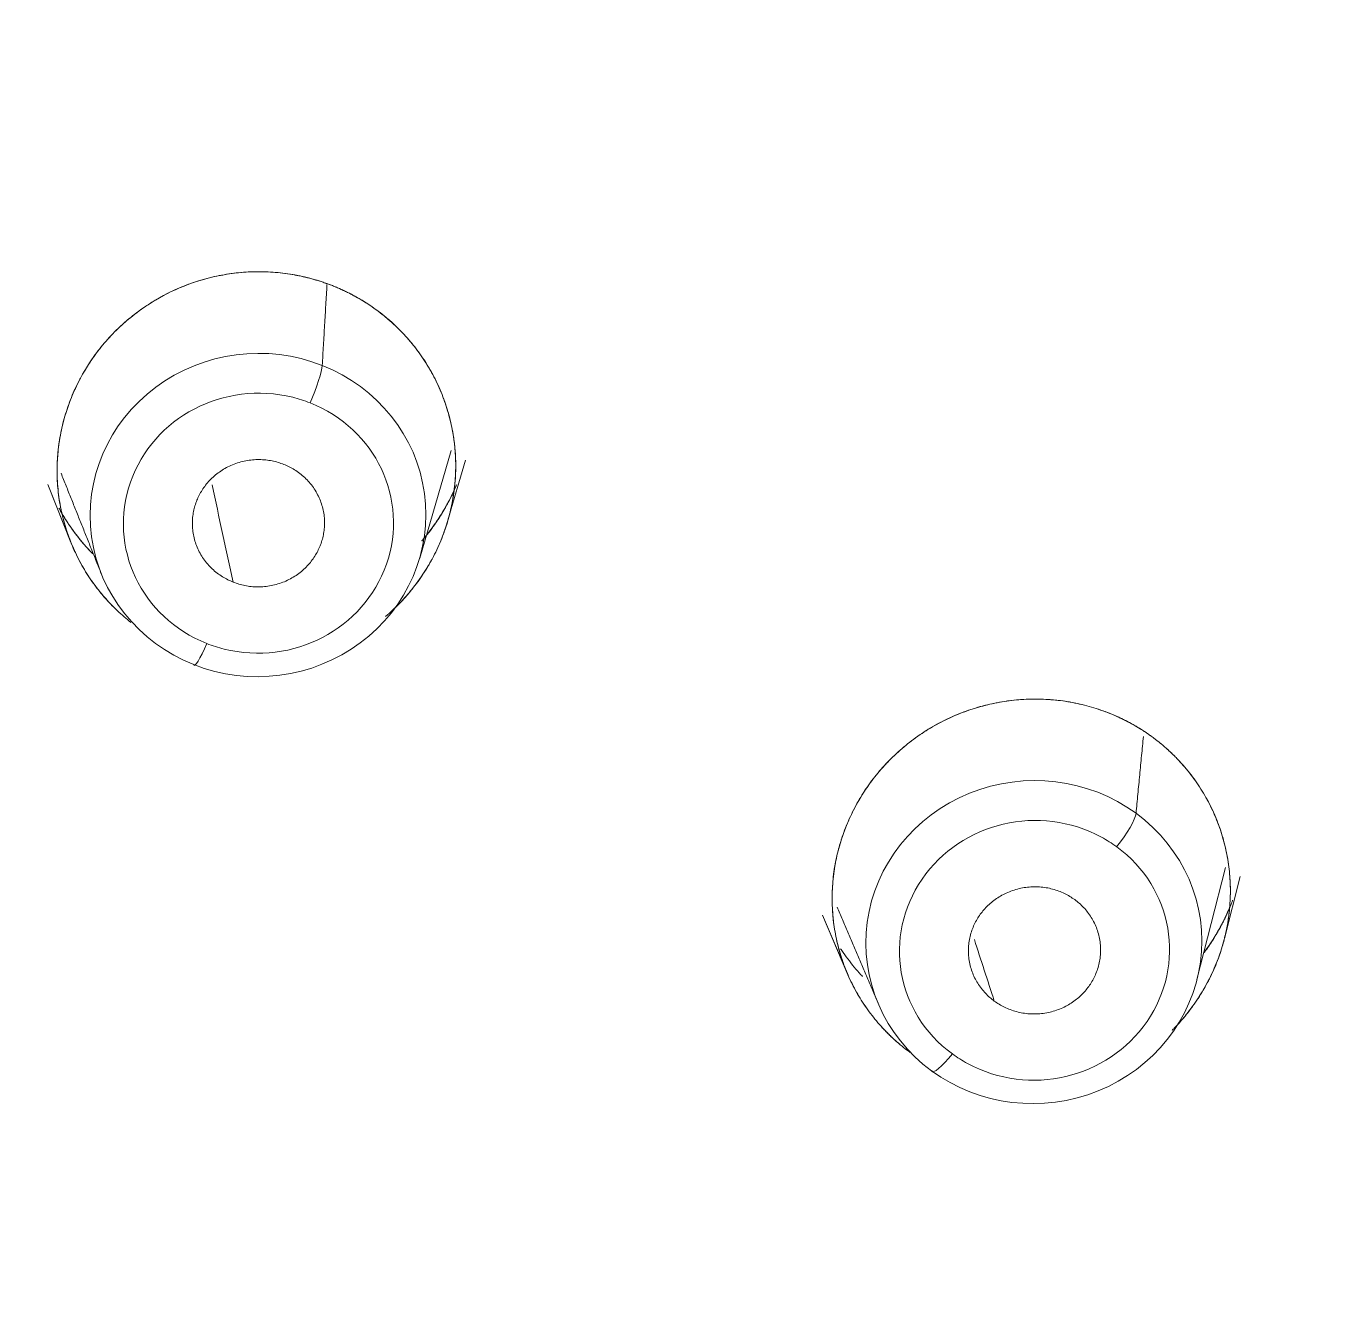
# Model space of a CAD drawing. Extents: x 5217 to 6345, y 0 to 827.
# Drawn here: x 5767.06 to 5778.92, y 513.73 to 525.26 of the extents above; entities that cross this region are included whole.
import ezdxf

# ---------------------------------------------------------------- set-up
doc = ezdxf.new("R2010")
doc.units = 0
doc.header["$LTSCALE"] = 30
doc.header["$MEASUREMENT"] = 0
doc.linetypes.add('HIDDEN2', pattern=[4.7625, 3.175, -1.5875])
doc.layers.add('1', color=7, linetype='CONTINUOUS')
doc.layers.add('2', color=1, linetype='HIDDEN2')

msp = doc.modelspace()

# ---------------------------------------------------------------- linework, layer by layer
at = {"layer": '1', "color": 7, "linetype": 'Continuous', "lineweight": 18}
for p, q in [((5770.627, 520.433), (5770.911, 521.409)), ((5770.883, 520.775), (5771.041, 521.322)), ((5770.883, 520.775), (5771.041, 521.322)), ((5767.251, 521.099), (5767.462, 520.574)), ((5767.251, 521.099), (5767.47, 520.554)), ((5777.679, 516.607), (5777.937, 517.625)), ((5777.928, 516.978), (5778.071, 517.543)), ((5777.928, 516.978), (5778.071, 517.543)), ((5774.281, 517.191), (5774.511, 516.65)), ((5774.281, 517.191), (5774.507, 516.662))]:
    msp.add_line(p, q, dxfattribs=at)
for centre, major_axis, ratio, start_param, end_param in [((5757.244, 496.519), (-59.628, 0), 0.953717, 3.141593, 6.283185), ((5757.244, 496.519), (-59.628, 0), 0.953717, 3.141593, 6.274276), ((5769.159, 520.823), (-1.522, -0.075), 0.962832, 4.272275, 7.413868), ((5769.159, 520.823), (-1.522, -0.075), 0.962832, 1.130682, 4.272275), ((5776.199, 516.947), (-1.52, -0.118), 0.961462, 3.983804, 7.125397), ((5776.199, 516.947), (-1.52, -0.118), 0.961462, 0.842211, 3.983804)]:
    msp.add_ellipse(centre, major_axis=major_axis, ratio=ratio, start_param=start_param, end_param=end_param, dxfattribs=at)
at = {"layer": '1', "color": 7, "linetype": 'Continuous', "lineweight": 13}
for centre, major_axis, ratio, start_param, end_param in [((5769.628, 521.922), (0.11, 0.279), 0.115075, 4.463841, 5.946529), ((5769.163, 520.749), (-1.224, -0.061), 0.962832, 4.407824, 7.413868), ((5769.163, 520.749), (-1.224, -0.061), 0.962832, 4.272275, 4.407824), ((5769.163, 520.749), (-1.224, -0.061), 0.962832, 1.266232, 4.272275), ((5768.69, 519.738), (0.11, 0.279), 0.115075, 2.981153, 4.463841), ((5769.163, 520.749), (-1.224, -0.061), 0.962832, 1.130682, 1.266232), ((5776.205, 516.872), (-1.222, -0.095), 0.961462, 4.119353, 7.125397), ((5776.944, 517.893), (-0.177, -0.242), 0.183058, 1.360589, 2.843277), ((5776.205, 516.872), (-1.222, -0.095), 0.961462, 3.983804, 4.119353), ((5776.205, 516.872), (-1.222, -0.095), 0.961462, 0.977761, 3.983804), ((5775.453, 516.014), (0.177, 0.242), 0.183058, 3.019494, 4.502182), ((5776.205, 516.872), (-1.222, -0.095), 0.961462, 0.842211, 0.977761)]:
    msp.add_ellipse(centre, major_axis=major_axis, ratio=ratio, start_param=start_param, end_param=end_param, dxfattribs=at)
at = {"layer": '1', "color": 7, "linetype": 'Continuous', "lineweight": 18}
for points, knots in [([(5759.712, 439.668), (5760.292, 439.691), (5761.968, 439.78), (5764.735, 440.04), (5767.995, 440.52), (5771.222, 441.172), (5774.407, 441.992), (5777.54, 442.979), (5780.611, 444.129), (5783.61, 445.439), (5786.529, 446.905), (5789.359, 448.523), (5792.092, 450.287), (5794.718, 452.192), (5797.229, 454.232), (5799.619, 456.402), (5801.88, 458.694), (5804.005, 461.101), (5805.987, 463.617), (5807.821, 466.233), (5809.501, 468.942), (5811.021, 471.735), (5812.378, 474.604), (5813.566, 477.54), (5814.583, 480.534), (5815.426, 483.576), (5816.091, 486.659), (5816.577, 489.772), (5816.882, 492.905), (5817.005, 496.05), (5816.947, 499.196), (5816.706, 502.335), (5816.285, 505.456), (5815.684, 508.55), (5814.904, 511.608), (5813.949, 514.62), (5812.822, 517.578), (5811.525, 520.471), (5810.063, 523.292), (5808.44, 526.031), (5806.66, 528.681), (5804.731, 531.234), (5802.657, 533.681), (5800.444, 536.015), (5798.1, 538.229), (5795.631, 540.316), (5793.045, 542.27), (5790.35, 544.085), (5787.555, 545.755), (5784.667, 547.276), (5781.695, 548.643), (5778.649, 549.85), (5775.538, 550.896), (5772.371, 551.776), (5769.157, 552.489), (5765.908, 553.031), (5762.632, 553.401), (5759.34, 553.598), (5756.041, 553.622), (5752.746, 553.471), (5749.464, 553.148), (5746.207, 552.652), (5742.982, 551.986), (5739.802, 551.151), (5736.674, 550.149), (5733.609, 548.985), (5730.617, 547.661), (5727.705, 546.181), (5724.883, 544.551), (5722.16, 542.774), (5719.544, 540.857), (5717.043, 538.805), (5714.664, 536.624), (5712.415, 534.322), (5710.302, 531.904), (5708.333, 529.379), (5706.512, 526.755), (5704.847, 524.038), (5703.34, 521.238), (5701.998, 518.363), (5700.825, 515.422), (5699.823, 512.423), (5698.996, 509.377), (5698.347, 506.291), (5697.877, 503.176), (5697.588, 500.041), (5697.48, 496.896), (5697.555, 493.75), (5697.811, 490.612), (5698.249, 487.493), (5698.866, 484.402), (5699.661, 481.348), (5700.631, 478.34), (5701.774, 475.388), (5703.085, 472.5), (5704.562, 469.686), (5706.199, 466.954), (5707.991, 464.313), (5709.934, 461.769), (5712.021, 459.332), (5714.245, 457.008), (5716.601, 454.805), (5719.08, 452.73), (5721.676, 450.788), (5724.38, 448.985), (5727.184, 447.328), (5730.08, 445.82), (5733.058, 444.468), (5736.111, 443.274), (5739.227, 442.243), (5742.399, 441.377), (5745.616, 440.68), (5748.868, 440.153), (5751.926, 439.822), (5753.898, 439.702), (5754.776, 439.668)], [0, 0, 0, 0, 0.004702, 0.013606, 0.022511, 0.031416, 0.040321, 0.049226, 0.058131, 0.067035, 0.07594, 0.084844, 0.093748, 0.102652, 0.111556, 0.120459, 0.129362, 0.138265, 0.147168, 0.15607, 0.164972, 0.173874, 0.182775, 0.191676, 0.200577, 0.209478, 0.218378, 0.227279, 0.236179, 0.245079, 0.253978, 0.262878, 0.271778, 0.280678, 0.289578, 0.298478, 0.307379, 0.316279, 0.32518, 0.334081, 0.342982, 0.351884, 0.360785, 0.369687, 0.37859, 0.387493, 0.396396, 0.405299, 0.414202, 0.423106, 0.43201, 0.440914, 0.449818, 0.458723, 0.467628, 0.476532, 0.485437, 0.494342, 0.503247, 0.512152, 0.521057, 0.529962, 0.538867, 0.547772, 0.556677, 0.565582, 0.574486, 0.583391, 0.592295, 0.601199, 0.610103, 0.619007, 0.62791, 0.636813, 0.645716, 0.654619, 0.663521, 0.672423, 0.681325, 0.690226, 0.699127, 0.708028, 0.716929, 0.725829, 0.734729, 0.743629, 0.752529, 0.761429, 0.770329, 0.779229, 0.788129, 0.797029, 0.805929, 0.814829, 0.82373, 0.832631, 0.841532, 0.850433, 0.859334, 0.868236, 0.877138, 0.886041, 0.894944, 0.903847, 0.91275, 0.921653, 0.930557, 0.939461, 0.948365, 0.95727, 0.966174, 0.975079, 0.983983, 0.992888, 1, 1, 1, 1]), ([(5793.07, 451.033), (5793.622, 451.416), (5795.04, 452.443), (5797.228, 454.234), (5799.62, 456.401), (5801.88, 458.694), (5804.005, 461.101), (5805.987, 463.617), (5807.821, 466.233), (5809.501, 468.942), (5811.021, 471.735), (5812.378, 474.604), (5813.566, 477.54), (5814.583, 480.534), (5815.426, 483.576), (5816.091, 486.659), (5816.577, 489.772), (5816.882, 492.905), (5817.005, 496.05), (5816.947, 499.196), (5816.706, 502.335), (5816.285, 505.456), (5815.684, 508.55), (5814.904, 511.608), (5813.949, 514.62), (5812.822, 517.578), (5811.525, 520.471), (5810.063, 523.292), (5808.44, 526.031), (5806.66, 528.681), (5804.731, 531.234), (5802.657, 533.681), (5800.444, 536.015), (5798.1, 538.229), (5795.631, 540.316), (5793.045, 542.27), (5790.35, 544.085), (5787.555, 545.755), (5784.667, 547.276), (5781.695, 548.643), (5778.649, 549.85), (5775.538, 550.896), (5772.371, 551.776), (5769.157, 552.489), (5765.908, 553.031), (5762.632, 553.401), (5759.34, 553.598), (5756.041, 553.622), (5752.746, 553.471), (5749.464, 553.148), (5746.207, 552.652), (5742.982, 551.986), (5739.802, 551.151), (5736.674, 550.149), (5733.609, 548.985), (5730.617, 547.661), (5727.705, 546.181), (5724.883, 544.551), (5722.16, 542.774), (5719.544, 540.857), (5717.043, 538.805), (5714.664, 536.624), (5712.415, 534.322), (5710.302, 531.904), (5708.333, 529.379), (5706.512, 526.755), (5704.847, 524.038), (5703.34, 521.238), (5701.998, 518.363), (5700.825, 515.422), (5699.823, 512.423), (5698.996, 509.377), (5698.347, 506.291), (5697.877, 503.176), (5697.588, 500.041), (5697.48, 496.896), (5697.555, 493.75), (5697.811, 490.612), (5698.249, 487.493), (5698.866, 484.402), (5699.661, 481.348), (5700.631, 478.34), (5701.774, 475.388), (5703.085, 472.5), (5704.562, 469.686), (5706.199, 466.954), (5707.991, 464.313), (5709.934, 461.769), (5712.021, 459.332), (5714.246, 457.009), (5716.6, 454.804), (5719.085, 452.736), (5720.978, 451.284), (5722.066, 450.56), (5722.254, 450.437)], [0, 0, 0, 0, 0.006833, 0.017845, 0.028856, 0.039868, 0.050878, 0.061889, 0.072899, 0.083908, 0.094918, 0.105926, 0.116935, 0.127943, 0.138951, 0.149959, 0.160966, 0.171973, 0.18298, 0.193987, 0.204994, 0.216001, 0.227008, 0.238016, 0.249023, 0.26003, 0.271038, 0.282046, 0.293055, 0.304063, 0.315072, 0.326082, 0.337091, 0.348102, 0.359112, 0.370123, 0.381134, 0.392146, 0.403157, 0.414169, 0.425182, 0.436194, 0.447207, 0.45822, 0.469233, 0.480246, 0.491259, 0.502272, 0.513286, 0.524299, 0.535313, 0.546326, 0.557339, 0.568352, 0.579365, 0.590378, 0.601391, 0.612403, 0.623416, 0.634428, 0.645439, 0.656451, 0.667462, 0.678472, 0.689483, 0.700493, 0.711502, 0.722512, 0.73352, 0.744529, 0.755537, 0.766545, 0.777553, 0.78856, 0.799567, 0.810574, 0.821581, 0.832588, 0.843595, 0.854602, 0.865609, 0.876617, 0.887624, 0.898632, 0.90964, 0.920649, 0.931657, 0.942666, 0.953676, 0.964686, 0.975696, 0.986706, 0.997717, 1, 1, 1, 1]), ([(5768.005, 519.849), (5767.985, 519.865), (5767.943, 519.9), (5767.859, 519.975), (5767.759, 520.08), (5767.652, 520.217), (5767.559, 520.364), (5767.481, 520.521), (5767.419, 520.685), (5767.373, 520.854), (5767.344, 521.026), (5767.333, 521.2), (5767.34, 521.375), (5767.363, 521.549), (5767.404, 521.722), (5767.463, 521.89), (5767.538, 522.052), (5767.629, 522.207), (5767.735, 522.352), (5767.855, 522.486), (5767.988, 522.608), (5768.131, 522.715), (5768.284, 522.809), (5768.445, 522.887), (5768.612, 522.949), (5768.785, 522.994), (5768.96, 523.023), (5769.108, 523.032), (5769.227, 523.031), (5769.316, 523.026), (5769.404, 523.017), (5769.476, 523.005), (5769.531, 522.995), (5769.57, 522.986), (5769.609, 522.977), (5769.647, 522.967), (5769.685, 522.956), (5769.723, 522.945), (5769.76, 522.932), (5769.798, 522.919), (5769.822, 522.909), (5769.835, 522.905)], [0, 0, 0, 0, 0.015226, 0.032064, 0.066122, 0.100158, 0.134467, 0.169098, 0.203667, 0.238138, 0.272342, 0.306741, 0.341059, 0.375638, 0.41037, 0.445172, 0.480032, 0.515264, 0.550247, 0.585292, 0.620005, 0.654868, 0.689372, 0.724029, 0.758471, 0.792904, 0.82728, 0.861691, 0.878932, 0.896156, 0.913401, 0.930702, 0.938436, 0.946154, 0.953859, 0.961555, 0.969244, 0.97693, 0.984616, 0.992305, 1, 1, 1, 1]), ([(5768.005, 519.849), (5767.985, 519.865), (5767.943, 519.9), (5767.859, 519.975), (5767.759, 520.08), (5767.652, 520.217), (5767.559, 520.364), (5767.481, 520.521), (5767.419, 520.685), (5767.373, 520.854), (5767.344, 521.026), (5767.333, 521.2), (5767.34, 521.375), (5767.363, 521.549), (5767.404, 521.722), (5767.463, 521.89), (5767.538, 522.052), (5767.629, 522.207), (5767.735, 522.352), (5767.855, 522.486), (5767.988, 522.608), (5768.131, 522.715), (5768.284, 522.809), (5768.445, 522.887), (5768.612, 522.949), (5768.785, 522.994), (5768.96, 523.023), (5769.108, 523.032), (5769.227, 523.031), (5769.316, 523.026), (5769.404, 523.017), (5769.476, 523.005), (5769.531, 522.995), (5769.57, 522.986), (5769.609, 522.977), (5769.647, 522.967), (5769.685, 522.956), (5769.723, 522.945), (5769.76, 522.932), (5769.798, 522.919), (5769.822, 522.909), (5769.835, 522.905)], [0, 0, 0, 0, 0.015226, 0.032064, 0.066122, 0.100158, 0.134467, 0.169098, 0.203667, 0.238138, 0.272342, 0.306741, 0.341059, 0.375638, 0.41037, 0.445172, 0.480032, 0.515264, 0.550247, 0.585292, 0.620005, 0.654868, 0.689372, 0.724029, 0.758471, 0.792904, 0.82728, 0.861691, 0.878932, 0.896156, 0.913401, 0.930702, 0.938436, 0.946154, 0.953859, 0.961555, 0.969244, 0.97693, 0.984616, 0.992305, 1, 1, 1, 1]), ([(5769.835, 522.905), (5769.828, 522.907), (5769.814, 522.913), (5769.794, 522.92), (5769.774, 522.928), (5769.753, 522.935), (5769.732, 522.942), (5769.711, 522.948), (5769.69, 522.955), (5769.669, 522.961), (5769.648, 522.967), (5769.627, 522.973), (5769.605, 522.978), (5769.584, 522.983), (5769.562, 522.988), (5769.541, 522.993), (5769.519, 522.997), (5769.475, 523.006), (5769.408, 523.016), (5769.318, 523.026), (5769.228, 523.031), (5769.168, 523.032), (5769.023, 523.029), (5768.786, 523.003), (5768.455, 522.9), (5768.194, 522.76), (5768.001, 522.619), (5767.858, 522.49), (5767.734, 522.351), (5767.649, 522.234), (5767.587, 522.136), (5767.528, 522.032), (5767.467, 521.899), (5767.407, 521.73), (5767.361, 521.545), (5767.339, 521.362), (5767.334, 521.182), (5767.346, 521.011), (5767.378, 520.833), (5767.424, 520.67), (5767.484, 520.514), (5767.561, 520.361), (5767.656, 520.212), (5767.763, 520.076), (5767.861, 519.974), (5767.943, 519.9), (5767.985, 519.865), (5768.005, 519.849)], [0, 0, 0, 0, 0.004218, 0.008444, 0.012677, 0.016918, 0.021167, 0.025424, 0.029689, 0.033962, 0.038242, 0.04253, 0.046826, 0.05113, 0.055442, 0.059761, 0.064088, 0.068423, 0.0859, 0.103379, 0.12086, 0.138344, 0.138531, 0.20485, 0.275871, 0.338456, 0.376124, 0.414576, 0.450772, 0.484622, 0.49866, 0.518725, 0.554743, 0.584591, 0.624292, 0.666509, 0.693202, 0.730709, 0.767515, 0.800326, 0.830875, 0.866317, 0.901368, 0.935102, 0.967943, 0.98479, 1, 1, 1, 1]), ([(5769.835, 522.905), (5769.828, 522.907), (5769.814, 522.913), (5769.794, 522.92), (5769.774, 522.928), (5769.753, 522.935), (5769.732, 522.942), (5769.711, 522.948), (5769.69, 522.955), (5769.669, 522.961), (5769.648, 522.967), (5769.627, 522.973), (5769.605, 522.978), (5769.584, 522.983), (5769.562, 522.988), (5769.541, 522.993), (5769.519, 522.997), (5769.475, 523.006), (5769.408, 523.016), (5769.318, 523.026), (5769.228, 523.031), (5769.168, 523.032), (5769.023, 523.029), (5768.786, 523.003), (5768.455, 522.9), (5768.194, 522.76), (5768.001, 522.619), (5767.858, 522.49), (5767.734, 522.351), (5767.649, 522.234), (5767.587, 522.136), (5767.528, 522.032), (5767.467, 521.899), (5767.407, 521.73), (5767.361, 521.545), (5767.339, 521.362), (5767.334, 521.182), (5767.346, 521.011), (5767.378, 520.833), (5767.424, 520.67), (5767.484, 520.514), (5767.561, 520.361), (5767.656, 520.212), (5767.763, 520.076), (5767.861, 519.974), (5767.943, 519.9), (5767.985, 519.865), (5768.005, 519.849)], [0, 0, 0, 0, 0.004218, 0.008444, 0.012677, 0.016918, 0.021167, 0.025424, 0.029689, 0.033962, 0.038242, 0.04253, 0.046826, 0.05113, 0.055442, 0.059761, 0.064088, 0.068423, 0.0859, 0.103379, 0.12086, 0.138344, 0.138531, 0.20485, 0.275871, 0.338456, 0.376124, 0.414576, 0.450772, 0.484622, 0.49866, 0.518725, 0.554743, 0.584591, 0.624292, 0.666509, 0.693202, 0.730709, 0.767515, 0.800326, 0.830875, 0.866317, 0.901368, 0.935102, 0.967943, 0.98479, 1, 1, 1, 1]), ([(5769.835, 522.905), (5769.841, 522.902), (5769.854, 522.897), (5769.874, 522.888), (5769.894, 522.88), (5769.914, 522.871), (5769.933, 522.862), (5769.952, 522.853), (5769.972, 522.844), (5769.991, 522.834), (5770.01, 522.824), (5770.029, 522.814), (5770.048, 522.804), (5770.066, 522.793), (5770.085, 522.783), (5770.103, 522.772), (5770.121, 522.761), (5770.14, 522.749), (5770.177, 522.725), (5770.233, 522.686), (5770.304, 522.631), (5770.373, 522.572), (5770.46, 522.489), (5770.561, 522.378), (5770.668, 522.233), (5770.758, 522.079), (5770.832, 521.917), (5770.889, 521.75), (5770.929, 521.577), (5770.951, 521.401), (5770.956, 521.223), (5770.942, 521.045), (5770.91, 520.868), (5770.86, 520.694), (5770.794, 520.527), (5770.711, 520.368), (5770.614, 520.22), (5770.504, 520.082), (5770.422, 519.999), (5770.38, 519.959)], [0, 0, 0, 0, 0.005974, 0.011944, 0.01791, 0.023872, 0.029832, 0.03579, 0.041746, 0.047703, 0.053659, 0.059617, 0.065577, 0.071539, 0.077504, 0.083473, 0.089447, 0.095426, 0.101411, 0.126728, 0.152002, 0.177289, 0.202646, 0.253085, 0.303513, 0.353426, 0.403346, 0.452995, 0.502646, 0.552576, 0.602259, 0.652508, 0.702839, 0.753554, 0.803653, 0.853346, 0.903037, 0.95182, 1, 1, 1, 1]), ([(5769.835, 522.905), (5769.841, 522.902), (5769.854, 522.897), (5769.874, 522.888), (5769.894, 522.88), (5769.914, 522.871), (5769.933, 522.862), (5769.952, 522.853), (5769.972, 522.844), (5769.991, 522.834), (5770.01, 522.824), (5770.029, 522.814), (5770.048, 522.804), (5770.066, 522.793), (5770.085, 522.783), (5770.103, 522.772), (5770.121, 522.761), (5770.14, 522.749), (5770.177, 522.725), (5770.233, 522.686), (5770.304, 522.631), (5770.373, 522.572), (5770.46, 522.489), (5770.561, 522.378), (5770.668, 522.233), (5770.758, 522.079), (5770.832, 521.917), (5770.889, 521.75), (5770.929, 521.577), (5770.951, 521.401), (5770.956, 521.223), (5770.942, 521.045), (5770.91, 520.868), (5770.86, 520.694), (5770.794, 520.527), (5770.711, 520.368), (5770.614, 520.22), (5770.504, 520.082), (5770.422, 519.999), (5770.38, 519.959)], [0, 0, 0, 0, 0.005974, 0.011944, 0.01791, 0.023872, 0.029832, 0.03579, 0.041746, 0.047703, 0.053659, 0.059617, 0.065577, 0.071539, 0.077504, 0.083473, 0.089447, 0.095426, 0.101411, 0.126728, 0.152002, 0.177289, 0.202646, 0.253085, 0.303513, 0.353426, 0.403346, 0.452995, 0.502646, 0.552576, 0.602259, 0.652508, 0.702839, 0.753554, 0.803653, 0.853346, 0.903037, 0.95182, 1, 1, 1, 1]), ([(5770.317, 519.903), (5770.338, 519.921), (5770.396, 519.972), (5770.497, 520.075), (5770.615, 520.22), (5770.7, 520.352), (5770.757, 520.457), (5770.786, 520.517), (5770.812, 520.576), (5770.837, 520.637), (5770.863, 520.71), (5770.888, 520.792), (5770.915, 520.899), (5770.941, 521.042), (5770.954, 521.203), (5770.953, 521.35), (5770.942, 521.475), (5770.921, 521.614), (5770.885, 521.762), (5770.829, 521.924), (5770.755, 522.085), (5770.662, 522.241), (5770.557, 522.383), (5770.458, 522.492), (5770.373, 522.573), (5770.303, 522.632), (5770.23, 522.688), (5770.169, 522.731), (5770.12, 522.761), (5770.086, 522.782), (5770.051, 522.802), (5770.015, 522.822), (5769.98, 522.84), (5769.944, 522.857), (5769.908, 522.874), (5769.871, 522.89), (5769.847, 522.9), (5769.835, 522.905)], [0, 0, 0, 0, 0.022608, 0.062283, 0.117536, 0.174611, 0.190115, 0.214653, 0.229188, 0.243027, 0.26896, 0.292409, 0.313203, 0.359819, 0.411487, 0.446104, 0.480612, 0.51501, 0.561575, 0.605873, 0.656773, 0.707043, 0.755229, 0.801989, 0.826965, 0.851961, 0.876974, 0.902006, 0.91303, 0.924019, 0.934975, 0.945897, 0.956786, 0.96764, 0.97846, 0.989247, 1, 1, 1, 1]), ([(5770.317, 519.903), (5770.338, 519.921), (5770.396, 519.972), (5770.497, 520.075), (5770.615, 520.22), (5770.7, 520.352), (5770.757, 520.457), (5770.786, 520.517), (5770.812, 520.576), (5770.837, 520.637), (5770.863, 520.71), (5770.888, 520.792), (5770.915, 520.899), (5770.941, 521.042), (5770.954, 521.203), (5770.953, 521.35), (5770.942, 521.475), (5770.921, 521.614), (5770.885, 521.762), (5770.829, 521.924), (5770.755, 522.085), (5770.662, 522.241), (5770.557, 522.383), (5770.458, 522.492), (5770.373, 522.573), (5770.303, 522.632), (5770.23, 522.688), (5770.169, 522.731), (5770.12, 522.761), (5770.086, 522.782), (5770.051, 522.802), (5770.015, 522.822), (5769.98, 522.84), (5769.944, 522.857), (5769.908, 522.874), (5769.871, 522.89), (5769.847, 522.9), (5769.835, 522.905)], [0, 0, 0, 0, 0.022608, 0.062283, 0.117536, 0.174611, 0.190115, 0.214653, 0.229188, 0.243027, 0.26896, 0.292409, 0.313203, 0.359819, 0.411487, 0.446104, 0.480612, 0.51501, 0.561575, 0.605873, 0.656773, 0.707043, 0.755229, 0.801989, 0.826965, 0.851961, 0.876974, 0.902006, 0.91303, 0.924019, 0.934975, 0.945897, 0.956786, 0.96764, 0.97846, 0.989247, 1, 1, 1, 1]), ([(5770.942, 521.054), (5770.919, 521.003), (5770.865, 520.896), (5770.767, 520.739), (5770.688, 520.637), (5770.645, 520.587)], [0, 0, 0, 0, 0.306702, 0.643795, 1, 1, 1, 1]), ([(5770.733, 520.697), (5770.744, 520.713), (5770.793, 520.782), (5770.873, 520.91), (5770.933, 521.032), (5770.961, 521.096), (5770.962, 521.1)], [0, 0, 0, 0, 0.122948, 0.547273, 0.972783, 1, 1, 1, 1]), ([(5770.93, 521.028), (5770.93, 521.028), (5770.921, 521.008), (5770.896, 520.959), (5770.845, 520.865), (5770.771, 520.747), (5770.699, 520.651), (5770.656, 520.599), (5770.647, 520.588)], [0, 0, 0, 0, 0.00049, 0.123235, 0.315422, 0.613989, 0.922203, 1, 1, 1, 1]), ([(5770.647, 520.588), (5770.656, 520.599), (5770.716, 520.671), (5770.817, 520.812), (5770.894, 520.951), (5770.927, 521.023)], [0, 0, 0, 0, 0.078717, 0.543502, 1, 1, 1, 1]), ([(5767.353, 520.885), (5767.358, 520.876), (5767.393, 520.814), (5767.465, 520.7), (5767.559, 520.58), (5767.62, 520.512), (5767.639, 520.492)], [0, 0, 0, 0, 0.061574, 0.441662, 0.826117, 1, 1, 1, 1]), ([(5767.353, 520.885), (5767.358, 520.876), (5767.393, 520.814), (5767.465, 520.7), (5767.559, 520.58), (5767.62, 520.512), (5767.639, 520.492)], [0, 0, 0, 0, 0.061574, 0.441662, 0.826117, 1, 1, 1, 1]), ([(5767.659, 520.47), (5767.635, 520.496), (5767.569, 520.567), (5767.47, 520.693), (5767.402, 520.798), (5767.37, 520.854), (5767.37, 520.854)], [0, 0, 0, 0, 0.219296, 0.600293, 0.995415, 1, 1, 1, 1]), ([(5767.659, 520.47), (5767.635, 520.496), (5767.569, 520.567), (5767.47, 520.693), (5767.402, 520.798), (5767.37, 520.854), (5767.37, 520.854)], [0, 0, 0, 0, 0.219296, 0.600293, 0.995415, 1, 1, 1, 1]), ([(5777.273, 518.809), (5777.267, 518.813), (5777.255, 518.822), (5777.238, 518.834), (5777.22, 518.846), (5777.202, 518.858), (5777.184, 518.87), (5777.166, 518.881), (5777.147, 518.893), (5777.129, 518.904), (5777.11, 518.915), (5777.091, 518.926), (5777.072, 518.936), (5777.052, 518.947), (5777.033, 518.957), (5777.013, 518.967), (5776.993, 518.976), (5776.953, 518.995), (5776.892, 519.022), (5776.808, 519.053), (5776.723, 519.081), (5776.59, 519.116), (5776.404, 519.148), (5776.206, 519.156), (5776.047, 519.146), (5775.919, 519.131), (5775.775, 519.102), (5775.609, 519.054), (5775.434, 518.985), (5775.263, 518.895), (5775.107, 518.791), (5774.995, 518.699), (5774.91, 518.619), (5774.826, 518.533), (5774.732, 518.42), (5774.63, 518.271), (5774.538, 518.103), (5774.468, 517.932), (5774.416, 517.759), (5774.383, 517.591), (5774.367, 517.41), (5774.369, 517.241), (5774.386, 517.076), (5774.42, 516.909), (5774.472, 516.741), (5774.539, 516.584), (5774.607, 516.461), (5774.667, 516.366), (5774.717, 516.297), (5774.77, 516.231), (5774.817, 516.177), (5774.856, 516.136), (5774.886, 516.106), (5774.917, 516.077), (5774.948, 516.049), (5774.979, 516.021), (5775.012, 515.994), (5775.044, 515.969), (5775.067, 515.952), (5775.078, 515.944)], [0, 0, 0, 0, 0.003828, 0.007663, 0.011505, 0.015354, 0.01921, 0.023074, 0.026944, 0.030822, 0.034706, 0.038598, 0.042497, 0.046403, 0.050316, 0.054236, 0.058163, 0.062097, 0.077958, 0.093821, 0.109686, 0.125553, 0.166643, 0.209502, 0.229915, 0.250499, 0.277634, 0.307354, 0.34154, 0.376437, 0.409286, 0.440007, 0.452747, 0.470957, 0.503645, 0.530733, 0.566764, 0.605077, 0.629303, 0.663342, 0.696745, 0.726523, 0.754247, 0.786412, 0.818223, 0.848838, 0.878643, 0.893933, 0.909234, 0.924548, 0.939875, 0.947473, 0.955047, 0.962598, 0.970125, 0.977629, 0.985109, 0.992566, 1, 1, 1, 1]), ([(5777.273, 518.809), (5777.267, 518.813), (5777.255, 518.822), (5777.238, 518.834), (5777.22, 518.846), (5777.202, 518.858), (5777.184, 518.87), (5777.166, 518.881), (5777.147, 518.893), (5777.129, 518.904), (5777.11, 518.915), (5777.091, 518.926), (5777.072, 518.936), (5777.052, 518.947), (5777.033, 518.957), (5777.013, 518.967), (5776.993, 518.976), (5776.953, 518.995), (5776.892, 519.022), (5776.808, 519.053), (5776.723, 519.081), (5776.59, 519.116), (5776.404, 519.148), (5776.206, 519.156), (5776.047, 519.146), (5775.919, 519.131), (5775.775, 519.102), (5775.609, 519.054), (5775.434, 518.985), (5775.263, 518.895), (5775.107, 518.791), (5774.995, 518.699), (5774.91, 518.619), (5774.826, 518.533), (5774.732, 518.42), (5774.63, 518.271), (5774.538, 518.103), (5774.468, 517.932), (5774.416, 517.759), (5774.383, 517.591), (5774.367, 517.41), (5774.369, 517.241), (5774.386, 517.076), (5774.42, 516.909), (5774.472, 516.741), (5774.539, 516.584), (5774.607, 516.461), (5774.667, 516.366), (5774.717, 516.297), (5774.77, 516.231), (5774.817, 516.177), (5774.856, 516.136), (5774.886, 516.106), (5774.917, 516.077), (5774.948, 516.049), (5774.979, 516.021), (5775.012, 515.994), (5775.044, 515.969), (5775.067, 515.952), (5775.078, 515.944)], [0, 0, 0, 0, 0.003828, 0.007663, 0.011505, 0.015354, 0.01921, 0.023074, 0.026944, 0.030822, 0.034706, 0.038598, 0.042497, 0.046403, 0.050316, 0.054236, 0.058163, 0.062097, 0.077958, 0.093821, 0.109686, 0.125553, 0.166643, 0.209502, 0.229915, 0.250499, 0.277634, 0.307354, 0.34154, 0.376437, 0.409286, 0.440007, 0.452747, 0.470957, 0.503645, 0.530733, 0.566764, 0.605077, 0.629303, 0.663342, 0.696745, 0.726523, 0.754247, 0.786412, 0.818223, 0.848838, 0.878643, 0.893933, 0.909234, 0.924548, 0.939875, 0.947473, 0.955047, 0.962598, 0.970125, 0.977629, 0.985109, 0.992566, 1, 1, 1, 1]), ([(5775.078, 515.944), (5775.072, 515.948), (5775.061, 515.956), (5775.044, 515.969), (5775.027, 515.982), (5775.011, 515.995), (5774.995, 516.008), (5774.979, 516.022), (5774.963, 516.036), (5774.947, 516.05), (5774.931, 516.064), (5774.916, 516.078), (5774.901, 516.092), (5774.885, 516.107), (5774.87, 516.122), (5774.856, 516.137), (5774.841, 516.152), (5774.812, 516.183), (5774.77, 516.231), (5774.717, 516.298), (5774.667, 516.367), (5774.606, 516.462), (5774.537, 516.588), (5774.47, 516.747), (5774.419, 516.913), (5774.385, 517.084), (5774.368, 517.258), (5774.368, 517.432), (5774.385, 517.606), (5774.42, 517.777), (5774.472, 517.944), (5774.541, 518.107), (5774.625, 518.263), (5774.725, 518.412), (5774.84, 518.55), (5774.968, 518.677), (5775.109, 518.792), (5775.259, 518.892), (5775.418, 518.977), (5775.584, 519.046), (5775.756, 519.098), (5775.931, 519.134), (5776.108, 519.153), (5776.286, 519.154), (5776.463, 519.138), (5776.608, 519.111), (5776.721, 519.081), (5776.805, 519.054), (5776.888, 519.023), (5776.954, 518.995), (5777.005, 518.971), (5777.04, 518.953), (5777.075, 518.935), (5777.109, 518.916), (5777.143, 518.896), (5777.176, 518.875), (5777.209, 518.854), (5777.241, 518.832), (5777.262, 518.817), (5777.273, 518.809)], [0, 0, 0, 0, 0.003772, 0.00754, 0.011306, 0.015069, 0.018831, 0.022593, 0.026355, 0.030117, 0.03388, 0.037645, 0.041412, 0.045183, 0.048957, 0.052736, 0.05652, 0.060309, 0.075588, 0.090828, 0.10607, 0.121356, 0.152269, 0.183168, 0.214308, 0.245748, 0.277124, 0.30842, 0.339465, 0.370694, 0.401844, 0.433236, 0.464763, 0.496355, 0.528001, 0.559981, 0.59174, 0.623549, 0.655064, 0.686707, 0.718032, 0.749487, 0.780755, 0.812008, 0.843215, 0.87445, 0.890101, 0.905737, 0.92139, 0.937094, 0.944115, 0.951121, 0.958116, 0.965102, 0.972081, 0.979058, 0.986035, 0.993015, 1, 1, 1, 1]), ([(5775.078, 515.944), (5775.072, 515.948), (5775.061, 515.956), (5775.044, 515.969), (5775.027, 515.982), (5775.011, 515.995), (5774.995, 516.008), (5774.979, 516.022), (5774.963, 516.036), (5774.947, 516.05), (5774.931, 516.064), (5774.916, 516.078), (5774.901, 516.092), (5774.885, 516.107), (5774.87, 516.122), (5774.856, 516.137), (5774.841, 516.152), (5774.812, 516.183), (5774.77, 516.231), (5774.717, 516.298), (5774.667, 516.367), (5774.606, 516.462), (5774.537, 516.588), (5774.47, 516.747), (5774.419, 516.913), (5774.385, 517.084), (5774.368, 517.258), (5774.368, 517.432), (5774.385, 517.606), (5774.42, 517.777), (5774.472, 517.944), (5774.541, 518.107), (5774.625, 518.263), (5774.725, 518.412), (5774.84, 518.55), (5774.968, 518.677), (5775.109, 518.792), (5775.259, 518.892), (5775.418, 518.977), (5775.584, 519.046), (5775.756, 519.098), (5775.931, 519.134), (5776.108, 519.153), (5776.286, 519.154), (5776.463, 519.138), (5776.608, 519.111), (5776.721, 519.081), (5776.805, 519.054), (5776.888, 519.023), (5776.954, 518.995), (5777.005, 518.971), (5777.04, 518.953), (5777.075, 518.935), (5777.109, 518.916), (5777.143, 518.896), (5777.176, 518.875), (5777.209, 518.854), (5777.241, 518.832), (5777.262, 518.817), (5777.273, 518.809)], [0, 0, 0, 0, 0.003772, 0.00754, 0.011306, 0.015069, 0.018831, 0.022593, 0.026355, 0.030117, 0.03388, 0.037645, 0.041412, 0.045183, 0.048957, 0.052736, 0.05652, 0.060309, 0.075588, 0.090828, 0.10607, 0.121356, 0.152269, 0.183168, 0.214308, 0.245748, 0.277124, 0.30842, 0.339465, 0.370694, 0.401844, 0.433236, 0.464763, 0.496355, 0.528001, 0.559981, 0.59174, 0.623549, 0.655064, 0.686707, 0.718032, 0.749487, 0.780755, 0.812008, 0.843215, 0.87445, 0.890101, 0.905737, 0.92139, 0.937094, 0.944115, 0.951121, 0.958116, 0.965102, 0.972081, 0.979058, 0.986035, 0.993015, 1, 1, 1, 1]), ([(5777.273, 518.809), (5777.278, 518.805), (5777.29, 518.796), (5777.307, 518.783), (5777.324, 518.77), (5777.34, 518.757), (5777.357, 518.744), (5777.373, 518.73), (5777.389, 518.716), (5777.405, 518.702), (5777.42, 518.688), (5777.436, 518.674), (5777.451, 518.659), (5777.466, 518.644), (5777.482, 518.629), (5777.496, 518.614), (5777.511, 518.599), (5777.525, 518.583), (5777.555, 518.551), (5777.599, 518.5), (5777.653, 518.429), (5777.704, 518.355), (5777.766, 518.253), (5777.834, 518.12), (5777.899, 517.954), (5777.945, 517.783), (5777.974, 517.608), (5777.985, 517.432), (5777.978, 517.255), (5777.954, 517.08), (5777.911, 516.906), (5777.852, 516.737), (5777.774, 516.574), (5777.681, 516.419), (5777.583, 516.286), (5777.514, 516.208), (5777.484, 516.176)], [0, 0, 0, 0, 0.007112, 0.014218, 0.021319, 0.028416, 0.03551, 0.042602, 0.049693, 0.056783, 0.063873, 0.070965, 0.078059, 0.085156, 0.092256, 0.099361, 0.106472, 0.113589, 0.120714, 0.150851, 0.180936, 0.211036, 0.241219, 0.301261, 0.361284, 0.420704, 0.48012, 0.539227, 0.598321, 0.657764, 0.716894, 0.776715, 0.83662, 0.89699, 0.956622, 1, 1, 1, 1]), ([(5777.273, 518.809), (5777.278, 518.805), (5777.29, 518.796), (5777.307, 518.783), (5777.324, 518.77), (5777.34, 518.757), (5777.357, 518.744), (5777.373, 518.73), (5777.389, 518.716), (5777.405, 518.702), (5777.42, 518.688), (5777.436, 518.674), (5777.451, 518.659), (5777.466, 518.644), (5777.482, 518.629), (5777.496, 518.614), (5777.511, 518.599), (5777.525, 518.583), (5777.555, 518.551), (5777.599, 518.5), (5777.653, 518.429), (5777.704, 518.355), (5777.766, 518.253), (5777.834, 518.12), (5777.899, 517.954), (5777.945, 517.783), (5777.974, 517.608), (5777.985, 517.432), (5777.978, 517.255), (5777.954, 517.08), (5777.911, 516.906), (5777.852, 516.737), (5777.774, 516.574), (5777.681, 516.419), (5777.583, 516.286), (5777.514, 516.208), (5777.484, 516.176)], [0, 0, 0, 0, 0.007112, 0.014218, 0.021319, 0.028416, 0.03551, 0.042602, 0.049693, 0.056783, 0.063873, 0.070965, 0.078059, 0.085156, 0.092256, 0.099361, 0.106472, 0.113589, 0.120714, 0.150851, 0.180936, 0.211036, 0.241219, 0.301261, 0.361284, 0.420704, 0.48012, 0.539227, 0.598321, 0.657764, 0.716894, 0.776715, 0.83662, 0.89699, 0.956622, 1, 1, 1, 1]), ([(5777.453, 516.145), (5777.46, 516.152), (5777.48, 516.172), (5777.519, 516.214), (5777.563, 516.265), (5777.604, 516.316), (5777.644, 516.369), (5777.688, 516.433), (5777.734, 516.506), (5777.788, 516.603), (5777.85, 516.735), (5777.905, 516.887), (5777.942, 517.03), (5777.965, 517.154), (5777.98, 517.293), (5777.985, 517.445), (5777.973, 517.616), (5777.944, 517.79), (5777.895, 517.964), (5777.831, 518.127), (5777.765, 518.256), (5777.704, 518.355), (5777.652, 518.43), (5777.597, 518.502), (5777.549, 518.558), (5777.51, 518.6), (5777.482, 518.629), (5777.454, 518.657), (5777.425, 518.684), (5777.396, 518.711), (5777.366, 518.736), (5777.335, 518.761), (5777.304, 518.786), (5777.283, 518.801), (5777.273, 518.809)], [0, 0, 0, 0, 0.008872, 0.027489, 0.056955, 0.074408, 0.091026, 0.122167, 0.150324, 0.175293, 0.23127, 0.293313, 0.334881, 0.376318, 0.417623, 0.473539, 0.526732, 0.587853, 0.648217, 0.706079, 0.762228, 0.79222, 0.822234, 0.852271, 0.882329, 0.895566, 0.908763, 0.921918, 0.935034, 0.948108, 0.961142, 0.974135, 0.987088, 1, 1, 1, 1]), ([(5777.453, 516.145), (5777.46, 516.152), (5777.48, 516.172), (5777.519, 516.214), (5777.563, 516.265), (5777.604, 516.316), (5777.644, 516.369), (5777.688, 516.433), (5777.734, 516.506), (5777.788, 516.603), (5777.85, 516.735), (5777.905, 516.887), (5777.942, 517.03), (5777.965, 517.154), (5777.98, 517.293), (5777.985, 517.445), (5777.973, 517.616), (5777.944, 517.79), (5777.895, 517.964), (5777.831, 518.127), (5777.765, 518.256), (5777.704, 518.355), (5777.652, 518.43), (5777.597, 518.502), (5777.549, 518.558), (5777.51, 518.6), (5777.482, 518.629), (5777.454, 518.657), (5777.425, 518.684), (5777.396, 518.711), (5777.366, 518.736), (5777.335, 518.761), (5777.304, 518.786), (5777.283, 518.801), (5777.273, 518.809)], [0, 0, 0, 0, 0.008872, 0.027489, 0.056955, 0.074408, 0.091026, 0.122167, 0.150324, 0.175293, 0.23127, 0.293313, 0.334881, 0.376318, 0.417623, 0.473539, 0.526732, 0.587853, 0.648217, 0.706079, 0.762228, 0.79222, 0.822234, 0.852271, 0.882329, 0.895566, 0.908763, 0.921918, 0.935034, 0.948108, 0.961142, 0.974135, 0.987088, 1, 1, 1, 1]), ([(5777.977, 517.262), (5777.96, 517.222), (5777.938, 517.173), (5777.906, 517.11), (5777.876, 517.055), (5777.828, 516.972), (5777.779, 516.899), (5777.748, 516.856), (5777.743, 516.85)], [0, 0, 0, 0, 0.272078, 0.344555, 0.442906, 0.669704, 0.948983, 1, 1, 1, 1]), ([(5777.986, 517.284), (5777.965, 517.233), (5777.932, 517.159), (5777.876, 517.054), (5777.826, 516.97), (5777.78, 516.902), (5777.754, 516.866), (5777.748, 516.857)], [0, 0, 0, 0, 0.338411, 0.497288, 0.729198, 0.93717, 1, 1, 1, 1]), ([(5777.758, 516.871), (5777.774, 516.893), (5777.834, 516.981), (5777.914, 517.119), (5777.968, 517.24), (5777.988, 517.288)], [0, 0, 0, 0, 0.165849, 0.669363, 1, 1, 1, 1]), ([(5777.767, 516.883), (5777.785, 516.908), (5777.839, 516.989), (5777.92, 517.132), (5777.976, 517.257), (5778.001, 517.322), (5778.003, 517.327)], [0, 0, 0, 0, 0.181629, 0.579284, 0.974287, 1, 1, 1, 1]), ([(5774.445, 516.886), (5774.449, 516.881), (5774.47, 516.85), (5774.51, 516.794), (5774.568, 516.72), (5774.613, 516.668), (5774.639, 516.64), (5774.643, 516.636)], [0, 0, 0, 0, 0.059419, 0.353019, 0.646665, 0.941177, 1, 1, 1, 1]), ([(5774.445, 516.886), (5774.449, 516.881), (5774.47, 516.85), (5774.51, 516.794), (5774.568, 516.72), (5774.613, 516.668), (5774.639, 516.64), (5774.643, 516.636)], [0, 0, 0, 0, 0.059419, 0.353019, 0.646665, 0.941177, 1, 1, 1, 1])]:
    msp.add_open_spline(points, degree=3, knots=knots, dxfattribs=at)
for points, weights, knots in [([(5816.872, 496.519), (5816.872, 553.388), (5757.244, 553.388), (5697.616, 553.388), (5697.616, 496.519)], [1, 0.707106781187, 1, 0.707106781187, 1], [0, 0, 0, 0.5, 0.5, 1, 1, 1]), ([(5816.872, 496.519), (5816.872, 553.388), (5757.244, 553.388), (5698.144, 553.388), (5697.618, 497.026)], [1, 0.707106781187, 1, 0.708948655878, 0.996339416072], [0, 0, 0, 0.501577, 0.501577, 1, 1, 1]), ([(5768.934, 520.214), (5768.379, 520.433), (5768.609, 520.968), (5768.838, 521.502), (5769.393, 521.283)], [1, 0.70710678119, 1, 0.70710678119, 1], [0, 0, 0, 0.5, 0.5, 1, 1, 1]), ([(5769.393, 521.283), (5769.947, 521.064), (5769.717, 520.53), (5769.488, 519.995), (5768.934, 520.214)], [1, 0.707106781183, 1, 0.707106781183, 1], [0, 0, 0, 0.5, 0.5, 1, 1, 1]), ([(5775.84, 516.412), (5775.364, 516.76), (5775.729, 517.22), (5776.094, 517.68), (5776.57, 517.332)], [1, 0.707106781193, 1, 0.707106781193, 1], [0, 0, 0, 0.5, 0.5, 1, 1, 1]), ([(5776.57, 517.332), (5777.046, 516.983), (5776.681, 516.523), (5776.316, 516.063), (5775.84, 516.412)], [1, 0.707106781188, 1, 0.707106781188, 1], [0, 0, 0, 0.5, 0.5, 1, 1, 1])]:
    msp.add_rational_spline(points, weights, degree=2, knots=knots, dxfattribs=at)
at = {"layer": '1', "color": 7, "linetype": 'Continuous', "lineweight": 13}
for points, degree in [([(5769.742, 522.181), (5769.785, 522.914)], 1), ([(5768.742, 521.096), (5768.806, 520.802), (5768.87, 520.508), (5768.934, 520.214)], 3), ([(5777.126, 518.115), (5777.193, 518.814)], 1), ([(5775.659, 516.97), (5775.719, 516.784), (5775.779, 516.598), (5775.84, 516.412)], 3)]:
    msp.add_open_spline(points, degree=degree, dxfattribs=at)
at = {"layer": '1', "color": 7, "linetype": 'Continuous', "lineweight": 18}
for points in [[(5767.372, 521.202), (5767.737, 520.29)], [(5774.413, 517.264), (5774.801, 516.356)]]:
    msp.add_open_spline(points, degree=1, dxfattribs=at)
at = {"layer": '2', "color": 7, "linetype": 'Continuous', "lineweight": 18}
msp.add_ellipse((5757.244, 496.914), major_axis=(-59.996, 0), ratio=0.953717, start_param=2.930106, end_param=4.712389, dxfattribs=at)
for points, knots in [([(5817.081, 500.995), (5817.01, 501.986), (5816.805, 504.043), (5816.311, 507.152), (5815.621, 510.314), (5814.747, 513.44), (5813.69, 516.52), (5812.453, 519.545), (5811.037, 522.505), (5809.446, 525.39), (5807.683, 528.193), (5805.749, 530.906), (5803.642, 533.529), (5801.443, 535.962), (5799.181, 538.202), (5796.888, 540.249), (5794.488, 542.177), (5791.989, 543.98), (5789.398, 545.655), (5786.724, 547.196), (5783.974, 548.598), (5781.16, 549.859), (5778.291, 550.975), (5775.383, 551.941), (5772.455, 552.756), (5769.544, 553.415), (5766.696, 553.918), (5764.173, 554.246), (5761.945, 554.45), (5759.724, 554.583), (5758.153, 554.617), (5757.244, 554.617)], [0, 0, 0, 0, 0.034187, 0.071218, 0.108335, 0.145544, 0.182846, 0.220249, 0.257758, 0.295383, 0.333134, 0.371027, 0.409194, 0.447875, 0.482652, 0.517432, 0.552208, 0.586973, 0.621721, 0.656439, 0.691114, 0.725722, 0.760226, 0.794566, 0.82863, 0.862183, 0.894634, 0.925537, 0.947362, 0.969579, 1, 1, 1, 1]), ([(5815.787, 509.491), (5815.724, 509.763), (5815.406, 511.085), (5814.747, 513.44), (5813.69, 516.52), (5812.453, 519.545), (5811.037, 522.505), (5809.446, 525.39), (5807.683, 528.193), (5805.749, 530.906), (5803.642, 533.529), (5801.443, 535.962), (5799.181, 538.202), (5796.888, 540.249), (5794.488, 542.177), (5791.989, 543.98), (5789.398, 545.655), (5786.724, 547.196), (5783.974, 548.598), (5781.16, 549.859), (5778.291, 550.975), (5775.383, 551.941), (5772.455, 552.756), (5769.544, 553.415), (5766.696, 553.918), (5764.173, 554.246), (5761.945, 554.45), (5759.724, 554.583), (5758.153, 554.617), (5757.244, 554.617)], [0, 0, 0, 0, 0.010647, 0.051932, 0.093322, 0.134822, 0.17644, 0.218187, 0.260075, 0.302119, 0.344467, 0.387386, 0.425973, 0.464563, 0.503149, 0.541723, 0.580278, 0.6188, 0.657273, 0.695672, 0.733957, 0.77206, 0.809856, 0.847084, 0.883091, 0.917379, 0.941595, 0.966247, 1, 1, 1, 1])]:
    msp.add_open_spline(points, degree=3, knots=knots, dxfattribs=at)
for points, weights, knots in [([(5816.793, 500.826), (5814.284, 534.77), (5781.748, 548.738), (5780.301, 549.359), (5778.822, 549.906), (5724.612, 569.95), (5702.172, 518.796), (5698.494, 510.411), (5697.736, 501.351)], [0.925008169637, 0.825553196241, 1, 0.999647191397, 1, 0.716378052159, 1, 0.939059780537, 0.904307311186], [0, 0, 0, 0.343999, 0.343999, 0.358407, 0.358407, 0.886526, 0.886526, 1, 1, 1]), ([(5778.822, 549.906), (5724.612, 569.95), (5702.172, 518.796), (5698.98, 511.52), (5697.983, 503.69)], [1, 0.716378052159, 1, 0.946687935418, 0.913417875706], [0, 0, 0, 0.841773, 0.841773, 1, 1, 1])]:
    msp.add_rational_spline(points, weights, degree=2, knots=knots, dxfattribs=at)

doc.saveas('drawing.dxf')
